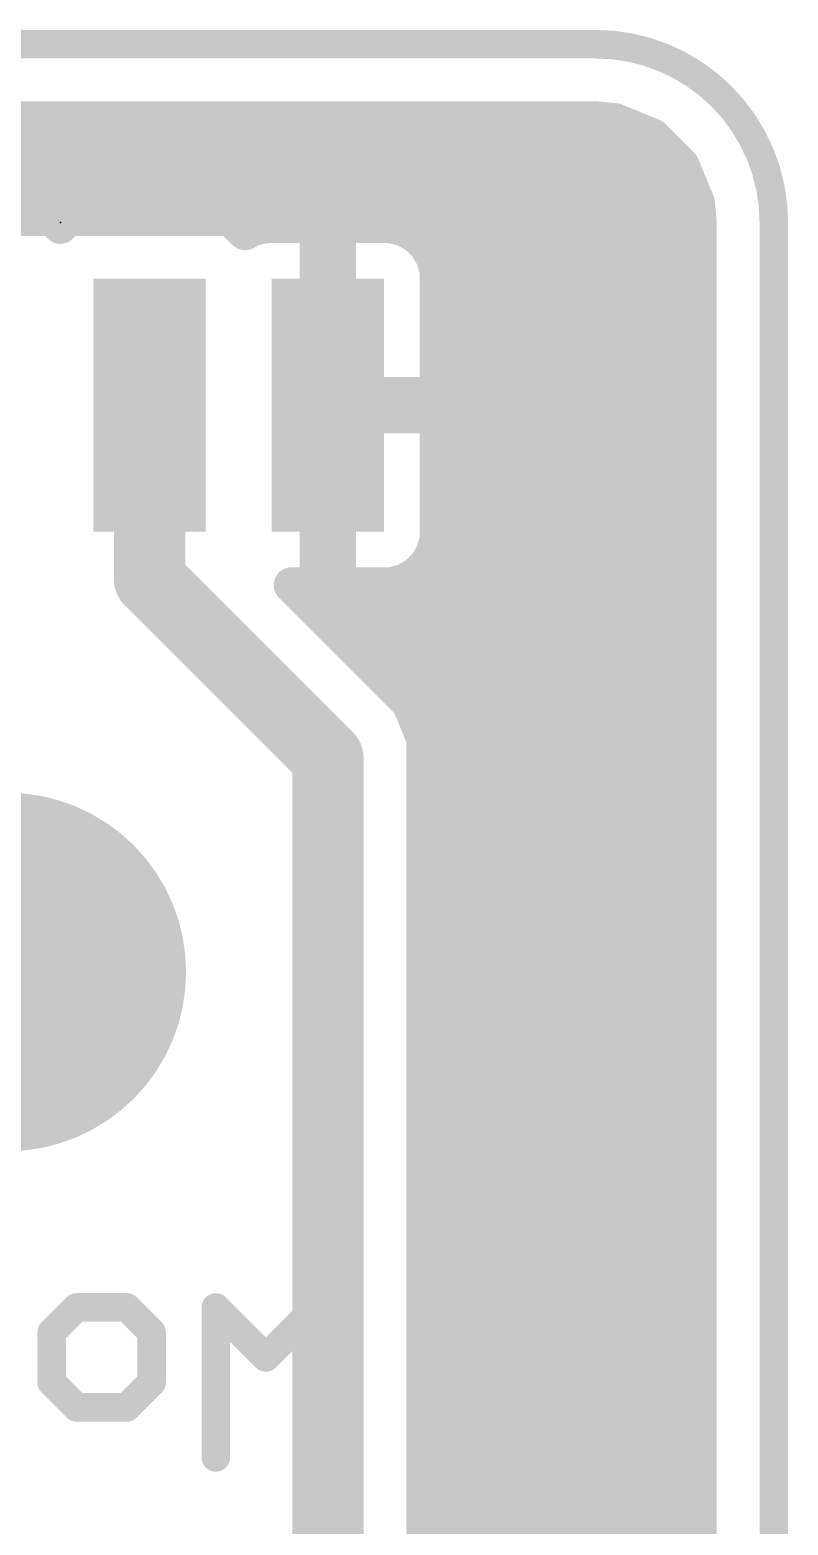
# Model space of a CAD drawing. Extents: x -16.5 to 33.1, y -17.8 to 72.5.
# Drawn here: x 27.72 to 33.12, y 46.61 to 57.25 of the extents above; entities that cross this region are included whole.
import ezdxf

# ---------------------------------------------------------------- set-up
doc = ezdxf.new("R2010")
doc.units = 0
for name, color, linetype in [('1', 22, 'CONTINUOUS'), ('17', 82, 'CONTINUOUS'), ('18', 82, 'CONTINUOUS'), ('20', 7, 'CONTINUOUS'), ('21', 7, 'CONTINUOUS'), ('23', 7, 'CONTINUOUS')]:
    doc.layers.add(name, color=color, linetype=linetype)

# ---------------------------------------------------------------- blocks, each defined once
blk = doc.blocks.new('ROUNDP')
at = {"const_width": 0.5}
blk.add_lwpolyline([(0, -0.25, 1), (0, 0.25, 1), (0, -0.25)], format="xyb", dxfattribs=at)
blk = doc.blocks.new('RECT')
blk.add_solid([(-0.5, -0.5), (0.5, -0.5), (-0.5, 0.5), (0.5, 0.5)])
blk = doc.blocks.new('ROUNDV')
at = {"const_width": 0.5}
blk.add_lwpolyline([(0, -0.25, 1), (0, 0.25, 1), (0, -0.25)], format="xyb", dxfattribs=at)

msp = doc.modelspace()

# ---------------------------------------------------------------- linework, layer by layer
at = {"layer": '1'}
for points, const_width in [([(23.6551, 56.6166), (31.75, 56.6166)], 0.254), ([(31.75, 56.6166), (31.8937, 56.6024)], 0.254), ([(31.8937, 56.6024), (32.1592, 56.4925)], 0.254), ([(32.1592, 56.4925), (32.3625, 56.2892)], 0.254), ([(19.8897, 56.388), (32.2637, 56.388)], 0.254), ([(32.3625, 56.2892), (32.4724, 56.0237)], 0.254), ([(20.0238, 56.134), (32.4268, 56.134)], 0.254), ([(32.4724, 56.0237), (32.4866, 55.88)], 0.254), ([(27.8839, 55.9118), (26.7261, 55.9118)], 0.254), ([(27.94, 55.8557), (27.8839, 55.9118)], 0.254), ([(27.9157, 55.88), (27.9643, 55.88)], 0.254), ([(27.9961, 55.9118), (27.94, 55.8557)], 0.254), ([(29.1539, 55.9118), (27.9961, 55.9118)], 0.254), ([(29.2553, 55.8104), (29.1539, 55.9118)], 0.254), ([(29.1857, 55.88), (32.4866, 55.88)], 0.254), ([(29.3948, 55.861), (29.2979, 55.835)], 0.254), ([(29.772, 55.861), (29.3948, 55.861)], 0.254), ([(29.772, 54.653), (29.772, 55.861)], 0.254), ([(30.2952, 55.861), (29.918, 55.861)], 0.254), ([(29.918, 55.861), (29.918, 54.653)], 0.254), ([(30.3921, 55.835), (30.2952, 55.861)], 0.254), ([(32.4866, 55.88), (32.4866, 30.3895)], 0.254), ([(29.2979, 55.835), (29.2553, 55.8104)], 0.254), ([(30.4789, 55.7849), (30.3921, 55.835)], 0.254), ([(30.5499, 55.7139), (30.4789, 55.7849)], 0.254), ([(30.6, 55.6271), (30.5499, 55.7139)], 0.254), ([(29.772, 55.626), (29.918, 55.626)], 0.254), ([(30.626, 55.5302), (30.6, 55.6271)], 0.254), ([(30.6003, 55.626), (32.4866, 55.626)], 0.254), ([(30.626, 54.653), (30.626, 55.5302)], 0.254), ([(29.772, 55.372), (29.918, 55.372)], 0.254), ([(30.626, 55.372), (32.4866, 55.372)], 0.254), ([(29.772, 55.118), (29.918, 55.118)], 0.254), ([(30.626, 55.118), (32.4866, 55.118)], 0.254), ([(29.772, 54.864), (29.918, 54.864)], 0.254), ([(30.626, 54.864), (32.4866, 54.864)], 0.254), ([(28.575, 53.34), (28.575, 54.58)], 0.508), ([(29.918, 54.653), (29.772, 54.653)], 0.254), ([(29.918, 54.507), (29.918, 54.653)], 0.254), ([(29.918, 54.653), (30.626, 54.653)], 0.254), ([(29.918, 54.61), (32.4866, 54.61)], 0.254), ([(29.772, 53.299), (29.772, 54.507)], 0.254), ([(29.772, 54.507), (29.918, 54.507)], 0.254), ([(29.918, 54.507), (29.918, 53.299)], 0.254), ([(30.626, 54.507), (29.918, 54.507)], 0.254), ([(30.626, 53.6298), (30.626, 54.507)], 0.254), ([(29.772, 54.356), (29.918, 54.356)], 0.254), ([(30.626, 54.356), (32.4866, 54.356)], 0.254), ([(29.772, 54.102), (29.918, 54.102)], 0.254), ([(30.626, 54.102), (32.4866, 54.102)], 0.254), ([(29.772, 53.848), (29.918, 53.848)], 0.254), ([(30.626, 53.848), (32.4866, 53.848)], 0.254), ([(30.6, 53.5329), (30.626, 53.6298)], 0.254), ([(29.772, 53.594), (29.918, 53.594)], 0.254), ([(30.5499, 53.4461), (30.6, 53.5329)], 0.254), ([(30.6164, 53.594), (32.4866, 53.594)], 0.254), ([(29.845, 52.07), (28.575, 53.34)], 0.508), ([(30.4789, 53.3751), (30.5499, 53.4461)], 0.254), ([(30.4264, 52.4585), (29.5859, 53.299)], 0.254), ([(29.5859, 53.299), (29.772, 53.299)], 0.254), ([(29.772, 53.34), (29.918, 53.34)], 0.254), ([(29.918, 53.299), (30.2952, 53.299)], 0.254), ([(30.2952, 53.299), (30.3921, 53.325)], 0.254), ([(30.3921, 53.325), (30.4789, 53.3751)], 0.254), ([(30.4181, 53.34), (32.4866, 53.34)], 0.254), ([(29.7989, 53.086), (32.4866, 53.086)], 0.254), ([(30.0529, 52.832), (32.4866, 52.832)], 0.254), ([(30.3069, 52.578), (32.4866, 52.578)], 0.254), ([(30.5308, 52.2064), (30.4264, 52.4585)], 0.254), ([(30.4821, 52.324), (32.4866, 52.324)], 0.254), ([(29.845, 52.07), (29.845, 42.5679)], 0.508), ([(30.5308, 42.4315), (30.5308, 52.2064)], 0.254), ([(30.5308, 52.07), (32.4866, 52.07)], 0.254), ([(30.5308, 51.816), (32.4866, 51.816)], 0.254), ([(30.5308, 51.562), (32.4866, 51.562)], 0.254), ([(30.5308, 51.308), (32.4866, 51.308)], 0.254), ([(30.5308, 51.054), (32.4866, 51.054)], 0.254), ([(30.5308, 50.8), (32.4866, 50.8)], 0.254), ([(30.5308, 50.546), (32.4866, 50.546)], 0.254), ([(30.5308, 50.292), (32.4866, 50.292)], 0.254), ([(30.5308, 50.038), (32.4866, 50.038)], 0.254), ([(30.5308, 49.784), (32.4866, 49.784)], 0.254), ([(30.5308, 49.53), (32.4866, 49.53)], 0.254), ([(30.5308, 49.276), (32.4866, 49.276)], 0.254), ([(30.5308, 49.022), (32.4866, 49.022)], 0.254), ([(30.5308, 48.768), (32.4866, 48.768)], 0.254), ([(30.5308, 48.514), (32.4866, 48.514)], 0.254), ([(30.5308, 48.26), (32.4866, 48.26)], 0.254), ([(30.5308, 48.006), (32.4866, 48.006)], 0.254), ([(30.5308, 47.752), (32.4866, 47.752)], 0.254), ([(30.5308, 47.498), (32.4866, 47.498)], 0.254), ([(30.5308, 47.244), (32.4866, 47.244)], 0.254), ([(30.5308, 46.99), (32.4866, 46.99)], 0.254), ([(30.5308, 46.736), (32.4866, 46.736)], 0.254), ([(30.5308, 46.482), (32.4866, 46.482)], 0.254)]:
    msp.add_lwpolyline(points, dxfattribs=dict(at, const_width=const_width))
for points, const_width in [([(31.7562, 56.6798, 1), (31.7438, 56.5534)], 0.127), ([(31.75, 56.5531, 1), (31.75, 56.6801)], 0.127), ([(31.918, 56.6611, 1), (31.8694, 56.5438)], 0.127), ([(31.8875, 56.5393, 1), (31.8999, 56.6656)], 0.127), ([(32.2041, 56.5374, 1), (32.1143, 56.4476)], 0.127), ([(32.1349, 56.4338, 1), (32.1835, 56.5511)], 0.127), ([(32.2637, 56.3245, 1), (32.2637, 56.4515)], 0.127), ([(32.4211, 56.3135, 1), (32.3038, 56.2649)], 0.127), ([(32.3176, 56.2443, 1), (32.4074, 56.3341)], 0.127), ([(32.4268, 56.0705, 1), (32.4268, 56.1975)], 0.127), ([(32.5356, 56.0299, 1), (32.4093, 56.0175)], 0.127), ([(32.4138, 55.9994, 1), (32.5311, 56.048)], 0.127), ([(27.9288, 55.9567, 1), (27.839, 55.8669)], 0.127), ([(27.9157, 55.9435, 1), (27.9157, 55.8165)], 0.127), ([(27.8839, 55.8483, 1), (27.8839, 55.9753)], 0.127), ([(27.9961, 55.9753, 1), (27.9961, 55.8483)], 0.127), ([(28.041, 55.8669, 1), (27.9512, 55.9567)], 0.127), ([(27.9643, 55.8165, 1), (27.9643, 55.9435)], 0.127), ([(29.1988, 55.9567, 1), (29.109, 55.8669)], 0.127), ([(29.1857, 55.9435, 1), (29.1857, 55.8165)], 0.127), ([(29.1539, 55.8483, 1), (29.1539, 55.9753)], 0.127), ([(29.3948, 55.9245, 1), (29.3948, 55.7975)], 0.127), ([(29.4113, 55.7997, 1), (29.3784, 55.9223)], 0.127), ([(29.8355, 55.861, 1), (29.7085, 55.861)], 0.127), ([(29.772, 55.7975, 1), (29.772, 55.9245)], 0.127), ([(29.918, 55.9245, 1), (29.918, 55.7975)], 0.127), ([(29.9815, 55.861, 1), (29.8545, 55.861)], 0.127), ([(30.3116, 55.9223, 1), (30.2787, 55.7997)], 0.127), ([(30.2952, 55.7975, 1), (30.2952, 55.9245)], 0.127), ([(32.5501, 55.88, 1), (32.4231, 55.88)], 0.127), ([(32.4866, 55.8165, 1), (32.4866, 55.9435)], 0.127), ([(27.8951, 55.9006, 1), (27.9849, 55.8108)], 0.127), ([(27.8951, 55.8108, 1), (27.9849, 55.9006)], 0.127), ([(29.2235, 55.8654, 1), (29.287, 55.7554)], 0.127), ([(29.2104, 55.7655, 1), (29.3002, 55.8553)], 0.127), ([(29.2815, 55.8964, 1), (29.3144, 55.7737)], 0.127), ([(29.3297, 55.78, 1), (29.2662, 55.89)], 0.127), ([(30.4238, 55.89, 1), (30.3603, 55.78)], 0.127), ([(30.3756, 55.7737, 1), (30.4085, 55.8964)], 0.127), ([(30.5238, 55.8298, 1), (30.434, 55.74)], 0.127), ([(30.4472, 55.7299, 1), (30.5107, 55.8399)], 0.127), ([(32.4234, 55.8738, 1), (32.5498, 55.8862)], 0.127), ([(30.6049, 55.7457, 1), (30.4949, 55.6822)], 0.127), ([(30.505, 55.669, 1), (30.5948, 55.7588)], 0.127), ([(29.772, 55.6895, 1), (29.772, 55.5625)], 0.127), ([(29.918, 55.5625, 1), (29.918, 55.6895)], 0.127), ([(30.6614, 55.6435, 1), (30.5387, 55.6106)], 0.127), ([(30.6003, 55.6895, 1), (30.6003, 55.5625)], 0.127), ([(30.545, 55.5953, 1), (30.655, 55.6588)], 0.127), ([(32.4866, 55.5625, 1), (32.4866, 55.6895)], 0.127), ([(30.6895, 55.5302, 1), (30.5625, 55.5302)], 0.127), ([(30.5647, 55.5137, 1), (30.6873, 55.5466)], 0.127), ([(29.772, 55.4355, 1), (29.772, 55.3085)], 0.127), ([(29.918, 55.3085, 1), (29.918, 55.4355)], 0.127), ([(30.626, 55.4355, 1), (30.626, 55.3085)], 0.127), ([(32.4866, 55.3085, 1), (32.4866, 55.4355)], 0.127), ([(29.772, 55.1815, 1), (29.772, 55.0545)], 0.127), ([(29.918, 55.0545, 1), (29.918, 55.1815)], 0.127), ([(30.626, 55.1815, 1), (30.626, 55.0545)], 0.127), ([(32.4866, 55.0545, 1), (32.4866, 55.1815)], 0.127), ([(29.772, 54.9275, 1), (29.772, 54.8005)], 0.127), ([(29.918, 54.8005, 1), (29.918, 54.9275)], 0.127), ([(30.626, 54.9275, 1), (30.626, 54.8005)], 0.127), ([(32.4866, 54.8005, 1), (32.4866, 54.9275)], 0.127), ([(28.702, 54.58, 1), (28.448, 54.58)], 0.254), ([(29.772, 54.7165, 1), (29.772, 54.5895)], 0.127), ([(29.7085, 54.653, 1), (29.8355, 54.653)], 0.127), ([(29.9815, 54.653, 1), (29.8545, 54.653)], 0.127), ([(29.918, 54.7165, 1), (29.918, 54.5895)], 0.127), ([(29.918, 54.6735, 1), (29.918, 54.5465)], 0.127), ([(29.8545, 54.653, 1), (29.9815, 54.653)], 0.127), ([(29.918, 54.5895, 1), (29.918, 54.7165)], 0.127), ([(30.5625, 54.653, 1), (30.6895, 54.653)], 0.127), ([(30.626, 54.5895, 1), (30.626, 54.7165)], 0.127), ([(32.4866, 54.5465, 1), (32.4866, 54.6735)], 0.127), ([(29.8355, 54.507, 1), (29.7085, 54.507)], 0.127), ([(29.772, 54.5705, 1), (29.772, 54.4435)], 0.127), ([(29.9815, 54.507, 1), (29.8545, 54.507)], 0.127), ([(29.918, 54.5705, 1), (29.918, 54.4435)], 0.127), ([(29.918, 54.4435, 1), (29.918, 54.5705)], 0.127), ([(30.6895, 54.507, 1), (30.5625, 54.507)], 0.127), ([(30.626, 54.4435, 1), (30.626, 54.5705)], 0.127), ([(29.8545, 54.507, 1), (29.9815, 54.507)], 0.127), ([(29.772, 54.4195, 1), (29.772, 54.2925)], 0.127), ([(29.918, 54.2925, 1), (29.918, 54.4195)], 0.127), ([(30.626, 54.4195, 1), (30.626, 54.2925)], 0.127), ([(32.4866, 54.2925, 1), (32.4866, 54.4195)], 0.127), ([(29.772, 54.1655, 1), (29.772, 54.0385)], 0.127), ([(29.918, 54.0385, 1), (29.918, 54.1655)], 0.127), ([(30.626, 54.1655, 1), (30.626, 54.0385)], 0.127), ([(32.4866, 54.0385, 1), (32.4866, 54.1655)], 0.127), ([(29.772, 53.9115, 1), (29.772, 53.7845)], 0.127), ([(29.918, 53.7845, 1), (29.918, 53.9115)], 0.127), ([(30.626, 53.9115, 1), (30.626, 53.7845)], 0.127), ([(32.4866, 53.7845, 1), (32.4866, 53.9115)], 0.127), ([(30.6873, 53.6134, 1), (30.5647, 53.6463)], 0.127), ([(29.772, 53.6575, 1), (29.772, 53.5305)], 0.127), ([(29.918, 53.5305, 1), (29.918, 53.6575)], 0.127), ([(30.655, 53.5012, 1), (30.545, 53.5647)], 0.127), ([(30.6164, 53.6575, 1), (30.6164, 53.5305)], 0.127), ([(30.5625, 53.6298, 1), (30.6895, 53.6298)], 0.127), ([(32.4866, 53.5305, 1), (32.4866, 53.6575)], 0.127), ([(28.6648, 53.4298, 1), (28.4852, 53.2502)], 0.254), ([(30.4949, 53.4778, 1), (30.6049, 53.4143)], 0.127), ([(30.5948, 53.4012, 1), (30.505, 53.491)], 0.127), ([(30.5387, 53.5494, 1), (30.6614, 53.5165)], 0.127), ([(28.448, 53.34, 1), (28.702, 53.34)], 0.254), ([(29.6308, 53.3439, 1), (29.541, 53.2541)], 0.127), ([(29.5859, 53.3625, 1), (29.5859, 53.2355)], 0.127), ([(29.772, 53.4035, 1), (29.772, 53.2765)], 0.127), ([(29.772, 53.2355, 1), (29.772, 53.3625)], 0.127), ([(29.918, 53.3625, 1), (29.918, 53.2355)], 0.127), ([(29.918, 53.2765, 1), (29.918, 53.4035)], 0.127), ([(30.2952, 53.2355, 1), (30.2952, 53.3625)], 0.127), ([(30.3603, 53.38, 1), (30.4238, 53.27)], 0.127), ([(30.4181, 53.4035, 1), (30.4181, 53.2765)], 0.127), ([(30.4085, 53.2636, 1), (30.3756, 53.3863)], 0.127), ([(30.434, 53.42, 1), (30.5238, 53.3302)], 0.127), ([(30.5107, 53.3201, 1), (30.4472, 53.4301)], 0.127), ([(32.4866, 53.2765, 1), (32.4866, 53.4035)], 0.127), ([(29.7085, 53.299, 1), (29.8355, 53.299)], 0.127), ([(29.8545, 53.299, 1), (29.9815, 53.299)], 0.127), ([(30.2787, 53.3603, 1), (30.3116, 53.2377)], 0.127), ([(29.7989, 53.1495, 1), (29.7989, 53.0225)], 0.127), ([(32.4866, 53.0225, 1), (32.4866, 53.1495)], 0.127), ([(30.0529, 52.8955, 1), (30.0529, 52.7685)], 0.127), ([(32.4866, 52.7685, 1), (32.4866, 52.8955)], 0.127), ([(30.3069, 52.6415, 1), (30.3069, 52.5145)], 0.127), ([(32.4866, 52.5145, 1), (32.4866, 52.6415)], 0.127), ([(30.4851, 52.4828, 1), (30.3677, 52.4342)], 0.127), ([(30.3815, 52.4136, 1), (30.4713, 52.5034)], 0.127), ([(30.4821, 52.3875, 1), (30.4821, 52.2605)], 0.127), ([(32.4866, 52.2605, 1), (32.4866, 52.3875)], 0.127), ([(29.972, 52.07, 1), (29.718, 52.07)], 0.254), ([(29.7552, 51.9802, 1), (29.9348, 52.1598)], 0.254), ([(30.5943, 52.2064, 1), (30.4673, 52.2064)], 0.127), ([(30.4721, 52.1821, 1), (30.5895, 52.2307)], 0.127), ([(30.5308, 52.1335, 1), (30.5308, 52.0065)], 0.127), ([(32.4866, 52.0065, 1), (32.4866, 52.1335)], 0.127), ([(30.5308, 51.8795, 1), (30.5308, 51.7525)], 0.127), ([(32.4866, 51.7525, 1), (32.4866, 51.8795)], 0.127), ([(30.5308, 51.6255, 1), (30.5308, 51.4985)], 0.127), ([(32.4866, 51.4985, 1), (32.4866, 51.6255)], 0.127), ([(30.5308, 51.3715, 1), (30.5308, 51.2445)], 0.127), ([(32.4866, 51.2445, 1), (32.4866, 51.3715)], 0.127), ([(30.5308, 51.1175, 1), (30.5308, 50.9905)], 0.127), ([(32.4866, 50.9905, 1), (32.4866, 51.1175)], 0.127), ([(30.5308, 50.8635, 1), (30.5308, 50.7365)], 0.127), ([(32.4866, 50.7365, 1), (32.4866, 50.8635)], 0.127), ([(30.5308, 50.6095, 1), (30.5308, 50.4825)], 0.127), ([(32.4866, 50.4825, 1), (32.4866, 50.6095)], 0.127), ([(30.5308, 50.3555, 1), (30.5308, 50.2285)], 0.127), ([(32.4866, 50.2285, 1), (32.4866, 50.3555)], 0.127), ([(30.5308, 50.1015, 1), (30.5308, 49.9745)], 0.127), ([(32.4866, 49.9745, 1), (32.4866, 50.1015)], 0.127), ([(30.5308, 49.8475, 1), (30.5308, 49.7205)], 0.127), ([(32.4866, 49.7205, 1), (32.4866, 49.8475)], 0.127), ([(30.5308, 49.5935, 1), (30.5308, 49.4665)], 0.127), ([(32.4866, 49.4665, 1), (32.4866, 49.5935)], 0.127), ([(30.5308, 49.3395, 1), (30.5308, 49.2125)], 0.127), ([(32.4866, 49.2125, 1), (32.4866, 49.3395)], 0.127), ([(30.5308, 49.0855, 1), (30.5308, 48.9585)], 0.127), ([(32.4866, 48.9585, 1), (32.4866, 49.0855)], 0.127), ([(30.5308, 48.8315, 1), (30.5308, 48.7045)], 0.127), ([(32.4866, 48.7045, 1), (32.4866, 48.8315)], 0.127), ([(30.5308, 48.5775, 1), (30.5308, 48.4505)], 0.127), ([(32.4866, 48.4505, 1), (32.4866, 48.5775)], 0.127), ([(30.5308, 48.3235, 1), (30.5308, 48.1965)], 0.127), ([(32.4866, 48.1965, 1), (32.4866, 48.3235)], 0.127), ([(30.5308, 48.0695, 1), (30.5308, 47.9425)], 0.127), ([(32.4866, 47.9425, 1), (32.4866, 48.0695)], 0.127), ([(30.5308, 47.8155, 1), (30.5308, 47.6885)], 0.127), ([(32.4866, 47.6885, 1), (32.4866, 47.8155)], 0.127), ([(30.5308, 47.5615, 1), (30.5308, 47.4345)], 0.127), ([(32.4866, 47.4345, 1), (32.4866, 47.5615)], 0.127), ([(30.5308, 47.3075, 1), (30.5308, 47.1805)], 0.127), ([(32.4866, 47.1805, 1), (32.4866, 47.3075)], 0.127), ([(30.5308, 47.0535, 1), (30.5308, 46.9265)], 0.127), ([(32.4866, 46.9265, 1), (32.4866, 47.0535)], 0.127), ([(30.5308, 46.7995, 1), (30.5308, 46.6725)], 0.127), ([(32.4866, 46.6725, 1), (32.4866, 46.7995)], 0.127), ([(30.5308, 46.5455, 1), (30.5308, 46.4185)], 0.127), ([(32.4866, 46.4185, 1), (32.4866, 46.5455)], 0.127)]:
    msp.add_lwpolyline(points, format="xyb", dxfattribs=dict(at, const_width=const_width))
at = {"layer": '20', "const_width": 0.2032}
for points in [[(31.75, 57.15), (23.876, 57.15)], [(33.02, 1.27), (33.02, 55.88)]]:
    msp.add_lwpolyline(points, dxfattribs=at)
at = {"layer": '20'}
for points, const_width in [([(33.02, 55.88, 0.4142), (31.75, 57.15)], 0.2032), ([(31.75, 57.2008, 1), (31.75, 57.0992)], 0.1016), ([(31.75, 57.0992, 1), (31.75, 57.2008)], 0.1016), ([(33.0708, 55.88, 1), (32.9692, 55.88)], 0.1016), ([(32.9692, 55.88, 1), (33.0708, 55.88)], 0.1016)]:
    msp.add_lwpolyline(points, format="xyb", dxfattribs=dict(at, const_width=const_width))
at = {"layer": '21', "const_width": 0.2032}
for points in [[(24.54, 56.43), (31.34, 56.43)], [(31.34, 54.08), (31.34, 56.43)], [(30.74, 54.08), (31.34, 54.08)], [(28.0558, 48.1584), (27.8778, 47.9805)], [(28.4117, 48.1584), (28.0558, 48.1584)], [(28.5896, 47.9805), (28.4117, 48.1584)], [(29.4031, 47.8025), (29.0472, 48.1584)], [(29.0472, 48.1584), (29.0472, 47.0907)], [(29.759, 48.1584), (29.4031, 47.8025)], [(29.759, 47.0907), (29.759, 48.1584)], [(27.8778, 47.9805), (27.8778, 47.6245)], [(28.5896, 47.6245), (28.5896, 47.9805)], [(27.8778, 47.6245), (28.0558, 47.4466)], [(28.4117, 47.4466), (28.5896, 47.6245)], [(28.0558, 47.4466), (28.4117, 47.4466)]]:
    msp.add_lwpolyline(points, dxfattribs=at)
at = {"layer": '21', "const_width": 0.1016}
for points in [[(31.3908, 56.43, 1), (31.2892, 56.43)], [(31.34, 56.3792, 1), (31.34, 56.4808)], [(30.74, 54.1308, 1), (30.74, 54.0292)], [(31.34, 54.0292, 1), (31.34, 54.1308)], [(31.2892, 54.08, 1), (31.3908, 54.08)], [(28.0558, 48.2092, 1), (28.0558, 48.1076)], [(28.0917, 48.1225, 1), (28.0199, 48.1943)], [(28.4476, 48.1943, 1), (28.3758, 48.1225)], [(28.4117, 48.1076, 1), (28.4117, 48.2092)], [(29.0832, 48.1943, 1), (29.0113, 48.1225)], [(29.098, 48.1584, 1), (28.9964, 48.1584)], [(29.8098, 48.1584, 1), (29.7082, 48.1584)], [(29.795, 48.1225, 1), (29.7231, 48.1943)], [(27.9286, 47.9805, 1), (27.827, 47.9805)], [(27.8419, 48.0164, 1), (27.9138, 47.9445)], [(28.6404, 47.9805, 1), (28.5388, 47.9805)], [(28.5537, 47.9445, 1), (28.6256, 48.0164)], [(29.3672, 47.8384, 1), (29.4391, 47.7666)], [(29.3672, 47.7666, 1), (29.4391, 47.8384)], [(27.9138, 47.6605, 1), (27.8419, 47.5886)], [(28.6256, 47.5886, 1), (28.5537, 47.6605)], [(27.827, 47.6245, 1), (27.9286, 47.6245)], [(28.5388, 47.6245, 1), (28.6404, 47.6245)], [(28.0558, 47.4974, 1), (28.0558, 47.3958)], [(28.0199, 47.4107, 1), (28.0917, 47.4825)], [(28.3758, 47.4825, 1), (28.4476, 47.4107)], [(28.4117, 47.3958, 1), (28.4117, 47.4974)], [(28.9964, 47.0907, 1), (29.098, 47.0907)], [(29.7082, 47.0907, 1), (29.8098, 47.0907)]]:
    msp.add_lwpolyline(points, format="xyb", dxfattribs=at)
at = {"layer": '23'}
msp.add_point((27.94, 55.88), dxfattribs=at)

# ---------------------------------------------------------------- block references
at = {"layer": '1', "xscale": 0.8, "yscale": 1.8}
for p in [(28.575, 54.58), (29.845, 54.58)]:
    msp.add_blockref('RECT', p, dxfattribs=at)
at = {"layer": '17', "xscale": 2.5527, "yscale": 2.5527, "rotation": 270}
msp.add_blockref('ROUNDP', (27.559, 50.546), dxfattribs=at)
at = {"layer": '18', "xscale": 0.7366, "yscale": 0.7366}
msp.add_blockref('ROUNDV', (31.496, 54.483), dxfattribs=at)

doc.saveas('drawing.dxf')
